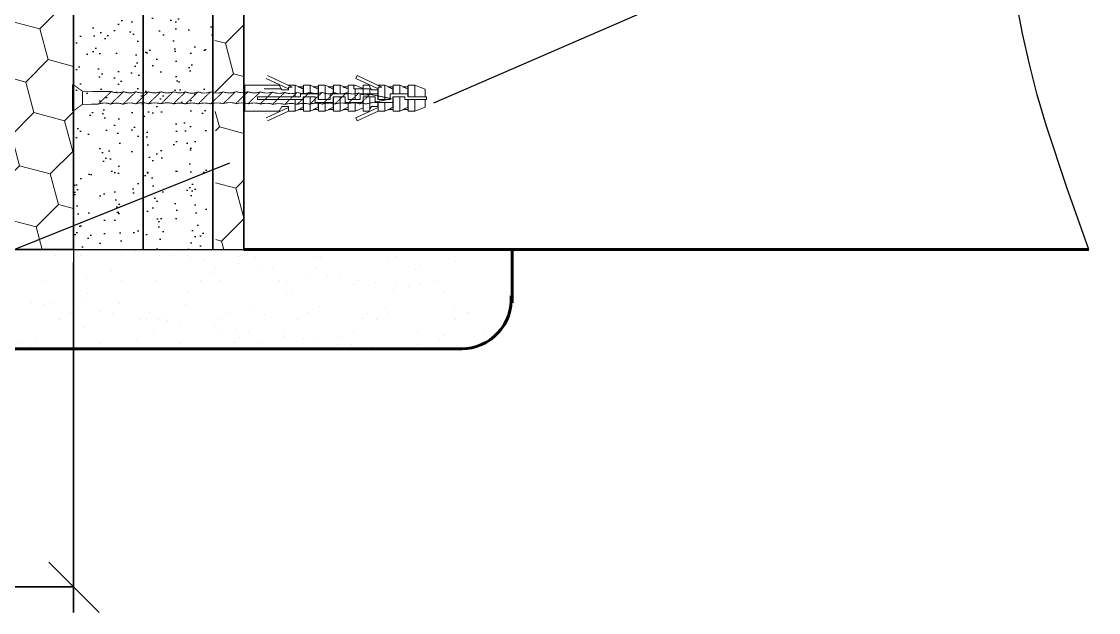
# Paper-space layout '24 (Испр)' of a CAD drawing. Header units: millimetres. Extents: x 215 to 14640, y -3257 to 166.
# Drawn here: x 1568 to 1621.9, y -3079.4 to -3049.8 of the extents above; entities that cross this region are included whole.
import ezdxf

# ---------------------------------------------------------------- set-up
doc = ezdxf.new("R2010")
doc.units = ezdxf.units.MM
for name, color, linetype in [('PDF _0', 7, 'Continuous'), ('PDF _Основные линии', 7, 'Continuous'), ('TUOTEKUVA_PITK_', 6, 'Continuous'), ('TXT', 7, 'Continuous')]:
    doc.layers.add(name, color=color, linetype=linetype)
doc.layers.add('ТН_Штрих Штукатурка', color=7, linetype='Continuous', lineweight=15)
pattern_1 = [(307.5, (-474.4865, -591.303), (1.4682397, 0.04800094), [0, -1.15824, 0, -1.2954, 0, -1.23825]), (277.5, (-474.4865, -591.303), (2.1504753, -1.3485698), [0, -0.62484, 0, -1.04394, 0, -0.40005]), (237.5, (-474.4865, -590.3658), (0.00431155, -2.3729771), [0, -0.381, 0, -1.3716, 0, -1.7907]), (227.5, (-474.4865, -590.3658), (0.668788, -2.2906694), [0, -0.1905, 0, -0.89916, 0, -1.0287])]

psp = doc.layouts.new('24 (Испр)')

# ---------------------------------------------------------------- hatches: boundary and pattern name
h = psp.add_hatch()
h.set_pattern_fill('AR-SAND', color=256, scale=0.03, angle=-90)
h.set_pattern_definition(pattern_1)
h.paths.add_polyline_path([(1570.621, -3061.25), (1574.104, -3061.25), (1574.104, -3026.18), (1570.621, -3026.18)])
h = psp.add_hatch()
h.set_pattern_fill('AR-SAND', color=256, scale=0.03, angle=-90)
h.set_pattern_definition(pattern_1)
h.paths.add_polyline_path([(1574.104, -3061.25), (1577.586, -3061.25), (1577.586, -3026.18), (1574.104, -3026.18)])
at = {"layer": 'ТН_Штрих Штукатурка', "lineweight": 5, "ltscale": 5}
h = psp.add_hatch(dxfattribs=at)
h.set_pattern_fill('HONEY', color=256, scale=0.5, angle=45)
h.set_pattern_definition([(45, (-940.246, -665.6365), (0.7116568, 2.65593926), [1.5875, -3.175]), (165, (-940.246, -665.6365), (-2.65593926, -0.7116568), [1.5875, -3.175]), (105, (-940.246, -665.6365), (-1.9442825, 1.9442825), [-3.175, 1.5875])])
h.paths.add_polyline_path([(1567.2, -3026.192), (1567.201, -3026.18), (1565.711, -3026.18), (1565.711, -3026.169)])
h.paths.add_polyline_path([(1570.613, -3061.25), (1570.629, -3026.183), (1565.642, -3026.178), (1565.803, -3061.25)])
h = psp.add_hatch(dxfattribs=at)
h.set_pattern_fill('HONEY', color=256, scale=0.5, angle=45)
h.set_pattern_definition([(45, (-928.3013, -665.6365), (0.7116568, 2.65593926), [1.5875, -3.175]), (165, (-928.3013, -665.6365), (-2.65593926, -0.7116568), [1.5875, -3.175]), (105, (-928.3013, -665.6365), (-1.9442825, 1.9442825), [-3.175, 1.5875])])
h.paths.add_polyline_path([(1579.145, -3026.192), (1579.146, -3026.18), (1577.655, -3026.18), (1577.655, -3026.169)])
h.paths.add_polyline_path([(1579.145, -3061.25), (1579.162, -3026.183), (1577.586, -3026.178), (1577.748, -3061.25)])

# ---------------------------------------------------------------- linework, layer by layer
at = {"color": 7, "linetype": 'Continuous', "lineweight": 9}
psp.add_line((1579.192, -3054.324), (1579.192, -3053.034), dxfattribs=at)
at = {"color": 7, "lineweight": 9}
psp.add_line((1588.285, -3053.679), (1588.278, -3053.679), dxfattribs=at)
at = {"color": 7}
psp.add_line((1531.536, -3075.759), (1578.443, -3056.916), dxfattribs=at)
for points in [[(1565.642, -3026.18), (1570.621, -3026.18), (1570.621, -3061.25), (1565.642, -3061.25)], [(1570.621, -3026.18), (1565.642, -3026.18), (1565.642, -3061.25), (1570.621, -3061.25)], [(1579.145, -3026.18), (1577.586, -3026.18), (1577.586, -3061.25), (1579.145, -3061.25)]]:
    psp.add_lwpolyline(points, close=True, dxfattribs=at)
at = {"ltscale": 5}
for points in [[(1570.621, -3026.18), (1570.621, -3061.25), (1574.104, -3061.25), (1574.104, -3026.18)], [(1574.104, -3026.18), (1574.104, -3061.25), (1577.586, -3061.25), (1577.586, -3026.18)]]:
    psp.add_lwpolyline(points, close=True, dxfattribs=at)
at = {"const_width": 0.0334}
for points in [[(1570.552, -3053.01), (1570.552, -3054.312)], [(1570.621, -3053.01), (1570.552, -3053.01)], [(1570.621, -3054.312), (1570.552, -3054.312)]]:
    psp.add_lwpolyline(points, dxfattribs=at)
at = {"layer": 'PDF _0', "lineweight": 25}
for points in [[(1621.45, -3061.25), (1620.343, -3058.143), (1619.322, -3055.078), (1618.854, -3053.504), (1618.471, -3051.971), (1618.13, -3050.439), (1617.832, -3048.865), (1617.62, -3047.332), (1617.534, -3045.758), (1617.492, -3044.226), (1617.577, -3042.651), (1617.79, -3041.076), (1618.003, -3039.501), (1618.684, -3036.395), (1619.365, -3033.245), (1620.045, -3030.096), (1620.301, -3028.521), (1620.471, -3026.946), (1620.556, -3025.372), (1620.556, -3023.797)], [(1579.145, -3026.18), (1579.145, -3061.25)], [(1588.662, -3053.91), (1619.765, -3040.406), (1588.87, -3035.388), (1619.765, -3040.406), (1623.766, -3040.406), (1677.981, -3040.406)], [(1570.621, -3050.397), (1570.621, -3079.423), (1570.621, -3061.888)], [(1555.555, -3061.25), (1553.555, -3061.25), (1592.582, -3061.25)], [(1569.727, -3061.547), (1569.727, -3061.547)], [(1570.962, -3061.547), (1570.962, -3061.547)], [(1573.004, -3061.505), (1573.004, -3061.505)], [(1573.643, -3061.292), (1573.643, -3061.292)], [(1573.728, -3061.335), (1573.728, -3061.335)], [(1574.92, -3061.547), (1574.92, -3061.547)], [(1575.473, -3061.547), (1575.473, -3061.547)], [(1576.324, -3061.547), (1576.324, -3061.547)], [(1576.494, -3061.675), (1576.494, -3061.675)], [(1578.878, -3061.59), (1578.878, -3061.59)], [(1579.729, -3061.675), (1579.729, -3061.675)], [(1582.836, -3061.59), (1582.836, -3061.59)], [(1583.006, -3061.675), (1583.006, -3061.675)], [(1586.326, -3061.718), (1586.326, -3061.718)], [(1586.794, -3061.59), (1586.794, -3061.59)], [(1587.347, -3061.25), (1587.347, -3061.25)], [(1577.133, -3061.76), (1577.133, -3061.76)], [(1577.729, -3062.186), (1577.729, -3062.186)], [(1578.878, -3061.973), (1578.878, -3061.973)], [(1579.899, -3062.143), (1579.899, -3062.143)], [(1580.58, -3062.228), (1580.58, -3062.228)], [(1582.793, -3062.143), (1582.793, -3062.143)], [(1587.943, -3062.058), (1587.943, -3062.058)], [(1589.73, -3061.845), (1589.73, -3061.845)], [(1569.046, -3062.782), (1569.046, -3062.782)], [(1571.259, -3062.697), (1571.259, -3062.697)], [(1572.536, -3062.314), (1572.536, -3062.314)], [(1573.004, -3062.782), (1573.004, -3062.782)], [(1576.962, -3062.782), (1576.962, -3062.782)], [(1577.473, -3062.399), (1577.473, -3062.399)], [(1582.282, -3062.441), (1582.282, -3062.441)], [(1583.346, -3062.569), (1583.346, -3062.569)], [(1583.985, -3062.654), (1583.985, -3062.654)], [(1587.73, -3062.271), (1587.73, -3062.271)], [(1574.707, -3062.824), (1574.707, -3062.824)], [(1577.941, -3062.824), (1577.941, -3062.824)], [(1580.921, -3062.824), (1580.921, -3062.824)], [(1581.261, -3062.867), (1581.261, -3062.867)], [(1581.516, -3063.292), (1581.516, -3063.292)], [(1584.708, -3062.994), (1584.708, -3062.994)], [(1584.879, -3062.824), (1584.879, -3062.824)], [(1585.73, -3062.909), (1585.73, -3062.909)], [(1586.624, -3063.25), (1586.624, -3063.25)], [(1586.751, -3063.037), (1586.751, -3063.037)], [(1587.39, -3063.122), (1587.39, -3063.122)], [(1587.943, -3062.952), (1587.943, -3062.952)], [(1588.837, -3062.824), (1588.837, -3062.824)], [(1589.135, -3063.335), (1589.135, -3063.335)], [(1571.047, -3063.675), (1571.047, -3063.675)], [(1571.302, -3063.463), (1571.302, -3063.463)], [(1576.367, -3063.42), (1576.367, -3063.42)], [(1581.304, -3063.505), (1581.304, -3063.505)], [(1568.493, -3063.931), (1568.493, -3063.931)], [(1569.131, -3064.016), (1569.131, -3064.016)], [(1569.642, -3063.973), (1569.642, -3063.973)], [(1570.493, -3064.399), (1570.493, -3064.399)], [(1570.876, -3064.229), (1570.876, -3064.229)], [(1571.898, -3064.356), (1571.898, -3064.356)], [(1572.919, -3063.973), (1572.919, -3063.973)], [(1574.451, -3064.399), (1574.451, -3064.399)], [(1576.239, -3064.016), (1576.239, -3064.016)], [(1578.41, -3064.399), (1578.41, -3064.399)], [(1579.644, -3064.144), (1579.644, -3064.144)], [(1582.368, -3064.399), (1582.368, -3064.399)], [(1582.921, -3064.101), (1582.921, -3064.101)], [(1586.241, -3064.144), (1586.241, -3064.144)], [(1589.688, -3064.271), (1589.688, -3064.271)], [(1590.411, -3064.399), (1590.411, -3064.399)], [(1569.94, -3064.697), (1569.94, -3064.697)], [(1569.94, -3064.739), (1569.94, -3064.739)], [(1572.579, -3064.441), (1572.579, -3064.441)], [(1573.898, -3064.739), (1573.898, -3064.739)], [(1574.281, -3064.697), (1574.281, -3064.697)], [(1574.877, -3064.782), (1574.877, -3064.782)], [(1575.09, -3064.569), (1575.09, -3064.569)], [(1575.303, -3064.825), (1575.303, -3064.825)], [(1575.984, -3064.91), (1575.984, -3064.91)], [(1577.856, -3064.739), (1577.856, -3064.739)], [(1580.197, -3064.527), (1580.197, -3064.527)], [(1581.814, -3064.739), (1581.814, -3064.739)], [(1585.134, -3064.654), (1585.134, -3064.654)], [(1585.347, -3064.441), (1585.347, -3064.441)], [(1585.772, -3064.782), (1585.772, -3064.782)], [(1586.326, -3064.441), (1586.326, -3064.441)], [(1589.73, -3064.782), (1589.73, -3064.782)], [(1590.284, -3064.441), (1590.284, -3064.441)], [(1571.174, -3065.165), (1571.174, -3065.165)], [(1574.622, -3065.293), (1574.622, -3065.293)], [(1577.686, -3065.122), (1577.686, -3065.122)], [(1577.856, -3065.25), (1577.856, -3065.25)], [(1578.75, -3065.25), (1578.75, -3065.25)], [(1579.388, -3065.335), (1579.388, -3065.335)], [(1581.176, -3065.293), (1581.176, -3065.293)], [(1584.623, -3065.42), (1584.623, -3065.42)], [(1587.858, -3065.42), (1587.858, -3065.42)], [(1591.177, -3065.463), (1591.177, -3065.463)], [(1568.025, -3065.974), (1568.025, -3065.974)], [(1568.706, -3065.846), (1568.706, -3065.846)], [(1571.983, -3065.974), (1571.983, -3065.974)], [(1573.771, -3065.803), (1573.771, -3065.803)], [(1575.941, -3065.974), (1575.941, -3065.974)], [(1578.707, -3065.889), (1578.707, -3065.889)], [(1578.92, -3065.676), (1578.92, -3065.676)], [(1579.899, -3065.974), (1579.899, -3065.974)], [(1581.133, -3065.591), (1581.133, -3065.591)], [(1582.155, -3065.718), (1582.155, -3065.718)], [(1582.836, -3065.803), (1582.836, -3065.803)], [(1583.857, -3066.016), (1583.857, -3066.016)], [(1584.027, -3065.633), (1584.027, -3065.633)], [(1584.538, -3066.016), (1584.538, -3066.016)], [(1587.815, -3066.016), (1587.815, -3066.016)], [(1588.922, -3065.761), (1588.922, -3065.761)], [(1589.177, -3065.548), (1589.177, -3065.548)], [(1568.451, -3066.059), (1568.451, -3066.059)], [(1585.56, -3066.144), (1585.56, -3066.144)], [(1570.621, -3078.146), (1565.642, -3078.146), (1570.621, -3078.146), (1565.642, -3078.146), (1550.746, -3078.146)]]:
    psp.add_lwpolyline(points, dxfattribs=at)
psp.add_lwpolyline([(1571.898, -3079.423), (1569.387, -3076.912)], close=True, dxfattribs=at)
at = {"layer": 'PDF _Основные линии', "lineweight": 60}
for points in [[(1579.145, -3061.25), (1621.45, -3061.25)], [(1592.582, -3061.25), (1592.582, -3063.931)], [(1590.071, -3066.229), (1554.065, -3066.229)]]:
    psp.add_lwpolyline(points, dxfattribs=at)
psp.add_arc((1590.045, -3063.732), 2.49, 270, 3.8452, dxfattribs=at)
at = {"layer": 'TUOTEKUVA_PITK_', "color": 7, "linetype": 'Continuous', "lineweight": 9}
for p, q in [((1581.57, -3053.12), (1580.332, -3052.543)), ((1584.821, -3052.543), (1584.75, -3052.695)), ((1586.059, -3053.12), (1584.821, -3052.543)), ((1580.915, -3053.034), (1579.192, -3053.034)), ((1580.261, -3052.695), (1581.384, -3053.219)), ((1581.019, -3053.214), (1580.915, -3053.034)), ((1581.72, -3053.034), (1581.384, -3053.034)), ((1581.72, -3053.602), (1581.72, -3053.034)), ((1581.92, -3053.112), (1581.72, -3053.034)), ((1582.132, -3053.034), (1582.126, -3053.112)), ((1582.132, -3053.034), (1582.132, -3053.421)), ((1582.468, -3053.034), (1582.132, -3053.034)), ((1582.468, -3053.034), (1582.468, -3053.466)), ((1582.668, -3053.112), (1582.468, -3053.034)), ((1582.881, -3053.034), (1582.874, -3053.112)), ((1582.881, -3053.421), (1582.881, -3053.034)), ((1583.216, -3053.034), (1582.881, -3053.034)), ((1583.216, -3053.75), (1583.216, -3053.034)), ((1583.417, -3053.112), (1583.216, -3053.034)), ((1583.629, -3053.034), (1583.622, -3053.112)), ((1583.629, -3053.466), (1583.629, -3053.034)), ((1583.964, -3053.034), (1583.629, -3053.034)), ((1583.964, -3053.034), (1583.964, -3053.466)), ((1584.165, -3053.112), (1583.964, -3053.034)), ((1584.377, -3053.034), (1584.37, -3053.112)), ((1584.377, -3053.75), (1584.377, -3053.034)), ((1584.648, -3053.034), (1584.377, -3053.034)), ((1584.712, -3053.034), (1584.648, -3053.034)), ((1584.648, -3053.034), (1584.648, -3053.214)), ((1585.112, -3053.189), (1584.712, -3053.034)), ((1584.75, -3052.695), (1585.873, -3053.219)), ((1585.125, -3053.034), (1585.112, -3053.189)), ((1585.404, -3053.034), (1585.125, -3053.034)), ((1585.508, -3053.214), (1585.404, -3053.034)), ((1586.209, -3053.034), (1585.873, -3053.034)), ((1586.209, -3053.75), (1586.209, -3053.034)), ((1586.408, -3053.111), (1586.209, -3053.034)), ((1586.621, -3053.034), (1586.615, -3053.111)), ((1586.621, -3053.466), (1586.621, -3053.034)), ((1586.957, -3053.034), (1586.621, -3053.034)), ((1586.957, -3053.034), (1586.957, -3053.466)), ((1587.156, -3053.111), (1586.957, -3053.034)), ((1587.37, -3053.034), (1587.363, -3053.111)), ((1587.37, -3053.034), (1587.37, -3053.608)), ((1587.705, -3053.034), (1587.37, -3053.034)), ((1587.705, -3053.608), (1587.705, -3053.034)), ((1588.221, -3053.227), (1587.705, -3053.034)), ((1579.836, -3053.75), (1579.836, -3053.608)), ((1579.836, -3053.608), (1581.977, -3053.608)), ((1580.159, -3053.214), (1581.019, -3053.214)), ((1581.049, -3053.266), (1581.019, -3053.214)), ((1581.384, -3053.266), (1581.049, -3053.266)), ((1581.384, -3053.12), (1581.384, -3053.266)), ((1581.57, -3053.12), (1581.384, -3053.12)), ((1581.867, -3053.112), (1582.127, -3053.112)), ((1581.977, -3053.608), (1581.977, -3053.466)), ((1581.977, -3053.466), (1582.867, -3053.466)), ((1582.119, -3053.421), (1582.119, -3053.214)), ((1582.119, -3053.421), (1582.132, -3053.421)), ((1582.119, -3054.144), (1582.119, -3053.608)), ((1582.119, -3053.608), (1582.726, -3053.608)), ((1582.132, -3053.608), (1582.132, -3053.756)), ((1582.468, -3054.324), (1582.468, -3053.608)), ((1582.615, -3053.112), (1582.876, -3053.112)), ((1582.725, -3053.892), (1582.725, -3053.608)), ((1582.867, -3053.75), (1582.867, -3053.214)), ((1582.881, -3053.421), (1582.881, -3053.75)), ((1583.363, -3053.112), (1583.624, -3053.112)), ((1584.363, -3053.466), (1583.473, -3053.466)), ((1583.473, -3053.75), (1583.473, -3053.466)), ((1583.615, -3053.466), (1583.615, -3053.214)), ((1583.615, -3054.144), (1583.615, -3053.608)), ((1584.221, -3053.608), (1583.615, -3053.608)), ((1583.629, -3053.608), (1583.629, -3054.324)), ((1583.964, -3054.324), (1583.964, -3053.608)), ((1584.112, -3053.112), (1584.372, -3053.112)), ((1584.221, -3053.892), (1584.221, -3053.608)), ((1584.363, -3053.75), (1584.363, -3053.214)), ((1584.648, -3053.214), (1584.712, -3053.214)), ((1584.712, -3053.75), (1584.712, -3053.214)), ((1584.712, -3053.214), (1585.112, -3053.214)), ((1585.86, -3053.466), (1584.97, -3053.466)), ((1584.97, -3053.75), (1584.97, -3053.466)), ((1585.112, -3053.214), (1585.125, -3053.214)), ((1585.112, -3053.466), (1585.112, -3053.214)), ((1585.112, -3054.169), (1585.112, -3053.608)), ((1585.718, -3053.608), (1585.112, -3053.608)), ((1585.125, -3053.466), (1585.125, -3053.214)), ((1585.125, -3053.214), (1585.46, -3053.214)), ((1585.125, -3054.324), (1585.125, -3053.608)), ((1585.46, -3053.214), (1585.508, -3053.214)), ((1585.46, -3053.466), (1585.46, -3053.214)), ((1585.46, -3054.226), (1585.46, -3053.608)), ((1585.538, -3053.266), (1585.508, -3053.214)), ((1585.86, -3053.266), (1585.538, -3053.266)), ((1585.718, -3053.897), (1585.718, -3053.608)), ((1585.86, -3053.75), (1585.86, -3053.266)), ((1585.873, -3053.266), (1585.86, -3053.266)), ((1586.059, -3053.12), (1585.873, -3053.12)), ((1585.873, -3053.266), (1585.873, -3053.12)), ((1585.873, -3053.75), (1585.873, -3053.266)), ((1586.355, -3053.111), (1586.616, -3053.111)), ((1586.466, -3053.75), (1586.466, -3053.466)), ((1587.356, -3053.466), (1586.466, -3053.466)), ((1586.608, -3053.466), (1586.608, -3053.214)), ((1586.608, -3054.144), (1586.608, -3053.608)), ((1587.214, -3053.608), (1586.608, -3053.608)), ((1586.621, -3053.608), (1586.621, -3054.324)), ((1586.957, -3054.324), (1586.957, -3053.608)), ((1587.103, -3053.111), (1587.365, -3053.111)), ((1587.214, -3053.75), (1587.214, -3053.608)), ((1587.356, -3053.608), (1587.356, -3053.214)), ((1588.285, -3053.608), (1587.356, -3053.608)), ((1588.221, -3053.608), (1588.221, -3053.227)), ((1588.285, -3053.75), (1588.285, -3053.608)), ((1582.119, -3053.75), (1579.836, -3053.75)), ((1580.261, -3054.662), (1581.384, -3054.139)), ((1580.915, -3054.324), (1581.049, -3054.092)), ((1581.049, -3054.092), (1581.384, -3054.092)), ((1581.384, -3054.092), (1581.384, -3054.324)), ((1581.72, -3053.756), (1581.72, -3054.324)), ((1582.127, -3054.246), (1582.119, -3054.144)), ((1582.132, -3054.324), (1582.132, -3053.756)), ((1583.615, -3053.892), (1582.725, -3053.892)), ((1583.615, -3053.892), (1582.725, -3053.892)), ((1583.474, -3053.75), (1582.867, -3053.75)), ((1582.867, -3054.144), (1582.867, -3053.892)), ((1582.876, -3054.246), (1582.867, -3054.144)), ((1582.881, -3053.892), (1582.881, -3054.324)), ((1583.216, -3053.892), (1583.216, -3054.324)), ((1583.624, -3054.246), (1583.615, -3054.144)), ((1585.112, -3053.892), (1584.221, -3053.892)), ((1584.97, -3053.75), (1584.363, -3053.75)), ((1584.363, -3054.144), (1584.363, -3053.892)), ((1584.372, -3054.246), (1584.363, -3054.144)), ((1584.377, -3053.892), (1584.377, -3054.324)), ((1584.712, -3054.324), (1584.712, -3053.892)), ((1585.112, -3054.169), (1584.712, -3054.324)), ((1584.75, -3054.662), (1585.873, -3054.139)), ((1585.125, -3054.324), (1585.112, -3054.169)), ((1585.46, -3054.226), (1585.538, -3054.092)), ((1585.538, -3054.092), (1585.86, -3054.092)), ((1586.608, -3053.897), (1585.718, -3053.897)), ((1586.466, -3053.75), (1585.86, -3053.75)), ((1585.86, -3054.092), (1585.86, -3053.897)), ((1585.86, -3054.092), (1585.873, -3054.092)), ((1585.873, -3054.092), (1585.873, -3053.897)), ((1585.873, -3054.324), (1585.873, -3054.092)), ((1586.209, -3053.897), (1586.209, -3054.324)), ((1586.608, -3054.144), (1586.616, -3054.246)), ((1588.285, -3053.75), (1587.214, -3053.75)), ((1587.356, -3054.144), (1587.356, -3053.75)), ((1587.356, -3054.144), (1587.365, -3054.246)), ((1587.37, -3054.324), (1587.37, -3053.75)), ((1587.705, -3053.75), (1587.705, -3054.324)), ((1587.705, -3054.324), (1588.221, -3054.13)), ((1588.221, -3053.75), (1588.221, -3054.13)), ((1580.915, -3054.324), (1579.192, -3054.324)), ((1581.384, -3054.324), (1580.332, -3054.814)), ((1581.384, -3054.324), (1581.72, -3054.324)), ((1581.72, -3054.324), (1581.919, -3054.247)), ((1581.866, -3054.246), (1582.127, -3054.246)), ((1582.126, -3054.246), (1582.132, -3054.324)), ((1582.132, -3054.324), (1582.468, -3054.324)), ((1582.468, -3054.324), (1582.667, -3054.247)), ((1582.614, -3054.246), (1582.876, -3054.246)), ((1582.874, -3054.246), (1582.881, -3054.324)), ((1582.881, -3054.324), (1583.216, -3054.324)), ((1583.216, -3054.324), (1583.415, -3054.247)), ((1583.362, -3054.246), (1583.624, -3054.246)), ((1583.622, -3054.246), (1583.629, -3054.324)), ((1583.629, -3054.324), (1583.964, -3054.324)), ((1583.964, -3054.324), (1584.163, -3054.247)), ((1584.11, -3054.246), (1584.372, -3054.246)), ((1584.37, -3054.246), (1584.377, -3054.324)), ((1584.377, -3054.324), (1584.648, -3054.324)), ((1584.712, -3054.324), (1584.648, -3054.324)), ((1584.821, -3054.814), (1584.75, -3054.662)), ((1585.873, -3054.324), (1584.821, -3054.814)), ((1585.404, -3054.324), (1585.125, -3054.324)), ((1585.404, -3054.324), (1585.46, -3054.226)), ((1585.873, -3054.324), (1586.209, -3054.324)), ((1586.209, -3054.324), (1586.408, -3054.247)), ((1586.355, -3054.246), (1586.616, -3054.246)), ((1586.615, -3054.246), (1586.621, -3054.324)), ((1586.621, -3054.324), (1586.957, -3054.324)), ((1586.957, -3054.324), (1587.156, -3054.247)), ((1587.103, -3054.246), (1587.365, -3054.246)), ((1587.363, -3054.246), (1587.37, -3054.324)), ((1587.37, -3054.324), (1587.705, -3054.324))]:
    psp.add_line(p, q, dxfattribs=at)
for centre, radius, start, end in [((1562.742, -3100.703), 51.29, 67.8035, 68.1069), ((1659.46, -3059.641), 77.608, 175.17381, 175.24934), ((1563.49, -3100.703), 51.29, 67.8035, 68.1069), ((1660.209, -3059.641), 77.608, 175.17381, 175.24934), ((1564.239, -3100.703), 51.29, 67.8035, 68.1069), ((1660.957, -3059.641), 77.608, 175.17381, 175.24934), ((1564.987, -3100.703), 51.29, 67.8035, 68.1069), ((1661.705, -3059.641), 77.608, 175.17381, 175.24934), ((1567.124, -3100.969), 51.577, 67.8043, 68.1076), ((1662.519, -3059.521), 76.173, 175.17271, 175.25006), ((1567.872, -3100.969), 51.577, 67.8043, 68.1076), ((1663.268, -3059.521), 76.173, 175.17271, 175.25006), ((1562.776, -3006.737), 51.201, 291.8913, 292.1968), ((1563.524, -3006.737), 51.201, 291.8913, 292.1968), ((1564.272, -3006.737), 51.201, 291.8913, 292.1968), ((1565.02, -3006.737), 51.201, 291.8913, 292.1968), ((1567.261, -3006.729), 51.21, 291.8913, 292.1968), ((1568.01, -3006.729), 51.21, 291.8913, 292.1968)]:
    psp.add_arc(centre, radius, start, end, dxfattribs=at)
at = {"layer": 'TXT', "const_width": 0.0441}
for points in [[(1570.621, -3053.01), (1570.621, -3054.312)], [(1571.067, -3053.335), (1570.621, -3053.01)], [(1571.067, -3053.987), (1571.067, -3053.335)], [(1571.067, -3053.335), (1572.51, -3053.346)], [(1571.85, -3053.981), (1572.51, -3053.346)], [(1572.479, -3053.976), (1573.129, -3053.351)], [(1573.108, -3053.971), (1573.747, -3053.356)], [(1573.736, -3053.966), (1574.365, -3053.361)], [(1574.365, -3053.961), (1574.983, -3053.366)], [(1574.993, -3053.956), (1575.612, -3053.361)], [(1575.601, -3053.971), (1576.209, -3053.386)], [(1576.23, -3053.966), (1576.838, -3053.381)], [(1576.858, -3053.961), (1577.466, -3053.376)], [(1577.482, -3053.961), (1578.09, -3053.376)], [(1578.11, -3053.956), (1578.718, -3053.371)], [(1578.749, -3053.94), (1579.357, -3053.356)], [(1579.357, -3053.955), (1579.965, -3053.371)], [(1579.975, -3053.96), (1580.583, -3053.376)], [(1580.583, -3053.975), (1581.191, -3053.391)], [(1581.191, -3053.99), (1581.799, -3053.406)], [(1581.819, -3053.985), (1582.427, -3053.401)], [(1582.448, -3053.98), (1583.056, -3053.396)], [(1583.077, -3053.975), (1583.674, -3053.401)], [(1583.705, -3053.97), (1584.292, -3053.406)], [(1584.334, -3053.965), (1584.911, -3053.411)], [(1584.962, -3053.96), (1585.481, -3053.462)], [(1585.44, -3053.481), (1586.545, -3053.705)], [(1570.621, -3054.312), (1571.067, -3053.987)], [(1571.85, -3053.981), (1571.067, -3053.987)], [(1585.227, -3053.971), (1586.547, -3053.705)]]:
    psp.add_lwpolyline(points, dxfattribs=at)
for points in [[(1573.129, -3053.351, -0.189281), (1572.51, -3053.346, -0.286419)], [(1573.747, -3053.356, -0.189281), (1573.129, -3053.351, -0.286419)], [(1574.365, -3053.361, -0.189281), (1573.747, -3053.356, -0.286419)], [(1574.994, -3053.356, -0.170355), (1574.365, -3053.361, -0.286419)], [(1575.612, -3053.361, -0.189572), (1574.994, -3053.356, -0.286419)], [(1576.24, -3053.356, -0.189572), (1575.622, -3053.351, -0.286419)], [(1576.848, -3053.371, -0.189572), (1576.23, -3053.366, -0.286419)], [(1577.477, -3053.366, -0.189572), (1576.859, -3053.361, -0.286419)], [(1578.1, -3053.366, -0.189572), (1577.482, -3053.361, -0.286419)], [(1578.729, -3053.361, -0.189572), (1578.111, -3053.356, -0.286419)], [(1579.368, -3053.346, -0.189572), (1578.75, -3053.341, -0.286419)], [(1579.976, -3053.361, -0.189572), (1579.357, -3053.356, -0.286419)], [(1580.594, -3053.366, -0.189572), (1579.976, -3053.361, -0.286419)], [(1581.201, -3053.381, -0.189572), (1580.583, -3053.376, -0.286419)], [(1581.809, -3053.396, -0.189572), (1581.191, -3053.391, -0.286419)], [(1582.438, -3053.391, -0.189572), (1581.82, -3053.386, -0.286419)], [(1583.066, -3053.386, -0.189572), (1582.448, -3053.381, -0.286419)], [(1583.674, -3053.401, -0.209667), (1583.066, -3053.386, -0.286419)], [(1584.292, -3053.406, -0.189861), (1583.674, -3053.401, -0.286419)], [(1584.911, -3053.411, -0.189861), (1584.292, -3053.406, -0.286419)], [(1585.481, -3053.462, -0.29379), (1584.911, -3053.411, -0.286419)], [(1571.85, -3053.981, -0.186148), (1572.479, -3053.976, -0.281599)], [(1572.479, -3053.976, -0.172992), (1573.097, -3053.981, -0.281599)], [(1573.097, -3053.981, -0.177294), (1573.736, -3053.966, -0.281599)], [(1573.736, -3053.966, -0.186882), (1574.365, -3053.961, -0.281599)], [(1574.365, -3053.961, -0.134316), (1574.993, -3053.956, -0.281599)], [(1574.993, -3053.956, -0.134316), (1575.622, -3053.951, -0.281599)], [(1575.601, -3053.971, -0.134316), (1576.23, -3053.966, -0.281599)], [(1576.23, -3053.966, -0.134316), (1576.858, -3053.961, -0.281599)], [(1576.853, -3053.966, -0.134316), (1577.482, -3053.961, -0.281599)], [(1577.482, -3053.961, -0.134316), (1578.11, -3053.956, -0.281599)], [(1578.121, -3053.946, -0.134316), (1578.749, -3053.94, -0.281599)], [(1578.728, -3053.961, -0.134316), (1579.357, -3053.955, -0.281599)], [(1579.347, -3053.965, -0.134316), (1579.975, -3053.96, -0.281599)], [(1579.954, -3053.98, -0.134316), (1580.583, -3053.975, -0.281599)], [(1580.562, -3053.995, -0.134316), (1581.191, -3053.99, -0.281599)], [(1581.191, -3053.99, -0.134316), (1581.819, -3053.985, -0.281599)], [(1581.819, -3053.985, -0.134316), (1582.448, -3053.98, -0.281599)], [(1582.448, -3053.98, -0.160342), (1583.077, -3053.975, -0.281599)], [(1583.077, -3053.975, -0.160342), (1583.705, -3053.97, -0.281599)], [(1583.705, -3053.97, -0.160342), (1584.334, -3053.965, -0.281599)], [(1584.334, -3053.965, -0.160342), (1584.962, -3053.96, -0.281599)], [(1584.922, -3053.979, -0.272032), (1585.227, -3053.971, -0.272032)]]:
    psp.add_lwpolyline(points, format="xyb", dxfattribs=at)

doc.saveas('drawing.dxf')
